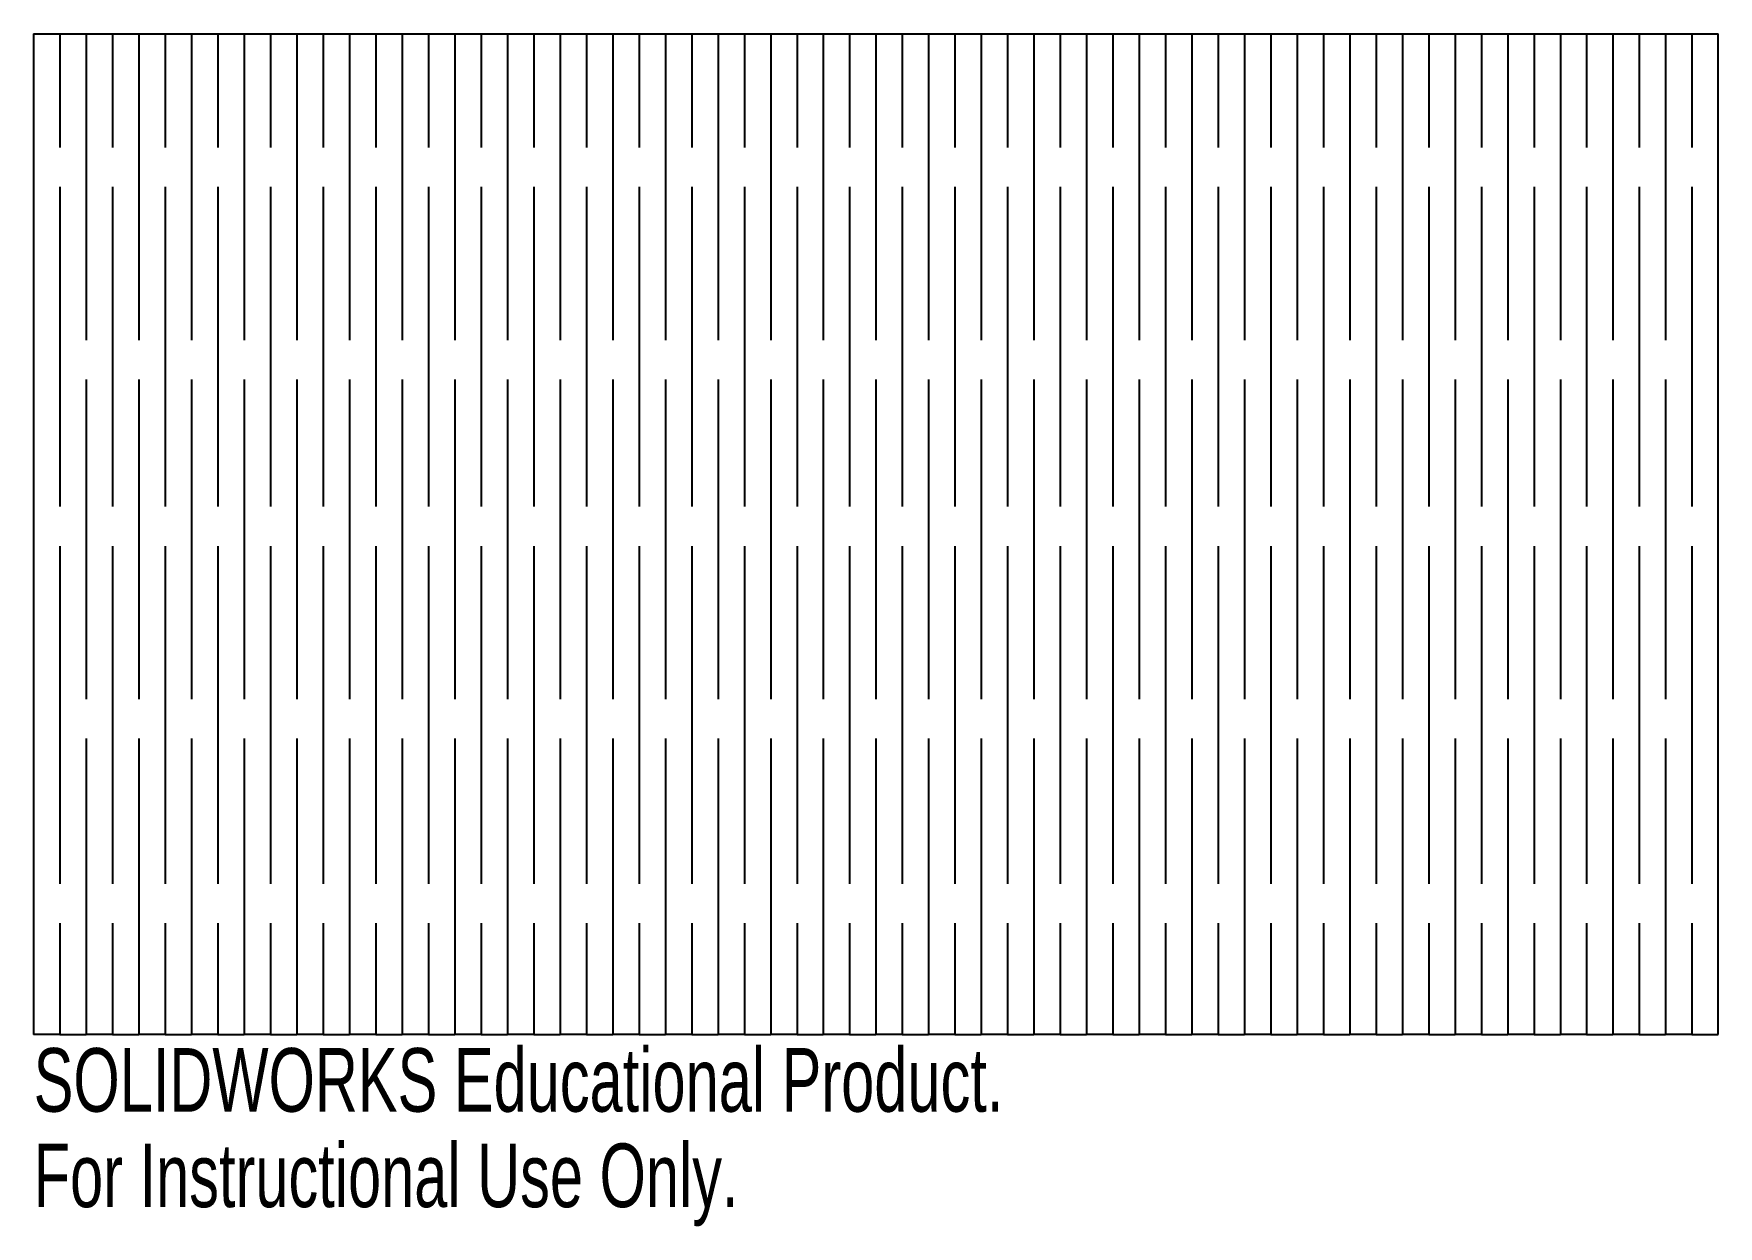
# Model space of a CAD drawing. Header units: millimetres. Extents: x 49 to 177, y -7 to 84.
import ezdxf

# ---------------------------------------------------------------- set-up
doc = ezdxf.new("R2010")
doc.units = ezdxf.units.MM
doc.styles.add('SLDTEXTSTYLE0', font='TXT', dxfattribs={"width": 0.7})

msp = doc.modelspace()

# ---------------------------------------------------------------- linework, layer by layer
at = {"color": 7, "linetype": 'Continuous'}
for p, q in [((48.55, 83.69), (48.55, 7.65)), ((48.55, 83.69), (50.55, 83.69)), ((50.55, 83.69), (50.55, 75.05)), ((50.55, 83.69), (52.55, 83.69)), ((52.55, 83.69), (52.55, 60.41)), ((52.55, 83.69), (54.55, 83.69)), ((54.55, 83.69), (54.55, 75.05)), ((54.55, 83.69), (56.55, 83.69)), ((56.55, 83.69), (56.55, 60.41)), ((56.55, 83.69), (58.55, 83.69)), ((58.55, 83.69), (58.55, 75.05)), ((58.55, 83.69), (60.55, 83.69)), ((60.55, 83.69), (60.55, 60.41)), ((60.55, 83.69), (62.55, 83.69)), ((62.55, 83.69), (62.55, 75.05)), ((62.55, 83.69), (64.55, 83.69)), ((64.55, 83.69), (64.55, 60.41)), ((64.55, 83.69), (66.55, 83.69)), ((66.55, 83.69), (66.55, 75.05)), ((66.55, 83.69), (68.55, 83.69)), ((68.55, 83.69), (68.55, 60.41)), ((68.55, 83.69), (70.55, 83.69)), ((70.55, 83.69), (70.55, 75.05)), ((70.55, 83.69), (72.55, 83.69)), ((72.55, 83.69), (72.55, 60.41)), ((72.55, 83.69), (74.55, 83.69)), ((74.55, 83.69), (74.55, 75.05)), ((74.55, 83.69), (76.55, 83.69)), ((76.55, 83.69), (76.55, 60.41)), ((76.55, 83.69), (78.55, 83.69)), ((78.55, 83.69), (78.55, 75.05)), ((78.55, 83.69), (80.55, 83.69)), ((80.55, 83.69), (80.55, 60.41)), ((80.55, 83.69), (82.55, 83.69)), ((82.55, 83.69), (82.55, 75.05)), ((82.55, 83.69), (84.55, 83.69)), ((84.55, 83.69), (84.55, 60.41)), ((84.55, 83.69), (86.55, 83.69)), ((86.55, 83.69), (86.55, 75.05)), ((86.55, 83.69), (88.55, 83.69)), ((88.55, 83.69), (88.55, 60.41)), ((88.55, 83.69), (90.55, 83.69)), ((90.55, 83.69), (90.55, 75.05)), ((90.55, 83.69), (92.55, 83.69)), ((92.55, 83.69), (92.55, 60.41)), ((92.55, 83.69), (94.55, 83.69)), ((94.55, 83.69), (94.55, 75.05)), ((94.55, 83.69), (96.55, 83.69)), ((96.55, 83.69), (96.55, 60.41)), ((96.55, 83.69), (98.55, 83.69)), ((98.55, 83.69), (98.55, 75.05)), ((98.55, 83.69), (100.55, 83.69)), ((100.55, 83.69), (100.55, 60.41)), ((100.55, 83.69), (102.55, 83.69)), ((102.55, 83.69), (102.55, 75.05)), ((102.55, 83.69), (104.55, 83.69)), ((104.55, 83.69), (104.55, 60.41)), ((104.55, 83.69), (106.55, 83.69)), ((106.55, 83.69), (106.55, 75.05)), ((106.55, 83.69), (108.55, 83.69)), ((108.55, 83.69), (108.55, 60.41)), ((108.55, 83.69), (110.55, 83.69)), ((110.55, 83.69), (110.55, 75.05)), ((110.55, 83.69), (112.55, 83.69)), ((112.55, 83.69), (112.55, 60.41)), ((112.55, 83.69), (114.55, 83.69)), ((114.55, 83.69), (114.55, 75.05)), ((114.55, 83.69), (116.55, 83.69)), ((116.55, 83.69), (116.55, 60.41)), ((116.55, 83.69), (118.55, 83.69)), ((118.55, 83.69), (118.55, 75.05)), ((118.55, 83.69), (120.55, 83.69)), ((120.55, 83.69), (120.55, 60.41)), ((120.55, 83.69), (122.55, 83.69)), ((122.55, 83.69), (122.55, 75.05)), ((122.55, 83.69), (124.55, 83.69)), ((124.55, 83.69), (124.55, 60.41)), ((124.55, 83.69), (126.55, 83.69)), ((126.55, 83.69), (126.55, 75.05)), ((126.55, 83.69), (128.55, 83.69)), ((128.55, 83.69), (128.55, 60.41)), ((128.55, 83.69), (130.55, 83.69)), ((130.55, 83.69), (130.55, 75.05)), ((130.55, 83.69), (132.55, 83.69)), ((132.55, 83.69), (132.55, 60.41)), ((132.55, 83.69), (134.55, 83.69)), ((134.55, 83.69), (134.55, 75.05)), ((134.55, 83.69), (136.55, 83.69)), ((136.55, 83.69), (136.55, 60.41)), ((136.55, 83.69), (138.55, 83.69)), ((138.55, 83.69), (138.55, 75.05)), ((138.55, 83.69), (140.55, 83.69)), ((140.55, 83.69), (140.55, 60.41)), ((140.55, 83.69), (142.55, 83.69)), ((142.55, 83.69), (142.55, 75.05)), ((142.55, 83.69), (144.55, 83.69)), ((144.55, 83.69), (144.55, 60.41)), ((144.55, 83.69), (146.55, 83.69)), ((146.55, 83.69), (146.55, 75.05)), ((146.55, 83.69), (148.55, 83.69)), ((148.55, 83.69), (148.55, 60.41)), ((148.55, 83.69), (150.55, 83.69)), ((150.55, 83.69), (150.55, 75.05)), ((150.55, 83.69), (152.55, 83.69)), ((152.55, 83.69), (152.55, 60.41)), ((152.55, 83.69), (154.55, 83.69)), ((154.55, 83.69), (154.55, 75.05)), ((154.55, 83.69), (156.55, 83.69)), ((156.55, 83.69), (156.55, 60.41)), ((156.55, 83.69), (158.55, 83.69)), ((158.55, 83.69), (158.55, 75.05)), ((158.55, 83.69), (160.55, 83.69)), ((160.55, 83.69), (160.55, 60.41)), ((160.55, 83.69), (162.55, 83.69)), ((162.55, 83.69), (162.55, 75.05)), ((162.55, 83.69), (164.55, 83.69)), ((164.55, 83.69), (164.55, 60.41)), ((164.55, 83.69), (166.55, 83.69)), ((166.55, 83.69), (166.55, 75.05)), ((166.55, 83.69), (168.55, 83.69)), ((168.55, 83.69), (168.55, 60.41)), ((168.55, 83.69), (170.55, 83.69)), ((170.55, 83.69), (170.55, 75.05)), ((170.55, 83.69), (172.55, 83.69)), ((172.55, 83.69), (172.55, 60.41)), ((172.55, 83.69), (174.55, 83.69)), ((174.55, 83.69), (174.55, 75.05)), ((174.55, 83.69), (176.55, 83.69)), ((176.55, 7.65), (176.55, 83.69)), ((50.55, 72.05), (50.55, 47.77)), ((54.55, 72.05), (54.55, 47.77)), ((58.55, 72.05), (58.55, 47.77)), ((62.55, 72.05), (62.55, 47.77)), ((66.55, 72.05), (66.55, 47.77)), ((70.55, 72.05), (70.55, 47.77)), ((74.55, 72.05), (74.55, 47.77)), ((78.55, 72.05), (78.55, 47.77)), ((82.55, 72.05), (82.55, 47.77)), ((86.55, 72.05), (86.55, 47.77)), ((90.55, 72.05), (90.55, 47.77)), ((94.55, 72.05), (94.55, 47.77)), ((98.55, 72.05), (98.55, 47.77)), ((102.55, 72.05), (102.55, 47.77)), ((106.55, 72.05), (106.55, 47.77)), ((110.55, 72.05), (110.55, 47.77)), ((114.55, 72.05), (114.55, 47.77)), ((118.55, 72.05), (118.55, 47.77)), ((122.55, 72.05), (122.55, 47.77)), ((126.55, 72.05), (126.55, 47.77)), ((130.55, 72.05), (130.55, 47.77)), ((134.55, 72.05), (134.55, 47.77)), ((138.55, 72.05), (138.55, 47.77)), ((142.55, 72.05), (142.55, 47.77)), ((146.55, 72.05), (146.55, 47.77)), ((150.55, 72.05), (150.55, 47.77)), ((154.55, 72.05), (154.55, 47.77)), ((158.55, 72.05), (158.55, 47.77)), ((162.55, 72.05), (162.55, 47.77)), ((166.55, 72.05), (166.55, 47.77)), ((170.55, 72.05), (170.55, 47.77)), ((174.55, 72.05), (174.55, 47.77)), ((52.55, 57.41), (52.55, 33.14)), ((56.55, 57.41), (56.55, 33.14)), ((60.55, 57.41), (60.55, 33.14)), ((64.55, 57.41), (64.55, 33.14)), ((68.55, 57.41), (68.55, 33.14)), ((72.55, 57.41), (72.55, 33.14)), ((76.55, 57.41), (76.55, 33.14)), ((80.55, 57.41), (80.55, 33.14)), ((84.55, 57.41), (84.55, 33.14)), ((88.55, 57.41), (88.55, 33.14)), ((92.55, 57.41), (92.55, 33.14)), ((96.55, 57.41), (96.55, 33.14)), ((100.55, 57.41), (100.55, 33.14)), ((104.55, 57.41), (104.55, 33.14)), ((108.55, 57.41), (108.55, 33.14)), ((112.55, 57.41), (112.55, 33.14)), ((116.55, 57.41), (116.55, 33.14)), ((120.55, 57.41), (120.55, 33.14)), ((124.55, 57.41), (124.55, 33.14)), ((128.55, 57.41), (128.55, 33.14)), ((132.55, 57.41), (132.55, 33.14)), ((136.55, 57.41), (136.55, 33.14)), ((140.55, 57.41), (140.55, 33.14)), ((144.55, 57.41), (144.55, 33.14)), ((148.55, 57.41), (148.55, 33.14)), ((152.55, 57.41), (152.55, 33.14)), ((156.55, 57.41), (156.55, 33.14)), ((160.55, 57.41), (160.55, 33.14)), ((164.55, 57.41), (164.55, 33.14)), ((168.55, 57.41), (168.55, 33.14)), ((172.55, 57.41), (172.55, 33.14)), ((50.55, 44.77), (50.55, 19.11)), ((54.55, 44.77), (54.55, 19.11)), ((58.55, 44.77), (58.55, 19.11)), ((62.55, 44.77), (62.55, 19.11)), ((66.55, 44.77), (66.55, 19.11)), ((70.55, 44.77), (70.55, 19.11)), ((74.55, 44.77), (74.55, 19.11)), ((78.55, 44.77), (78.55, 19.11)), ((82.55, 44.77), (82.55, 19.11)), ((86.55, 44.77), (86.55, 19.11)), ((90.55, 44.77), (90.55, 19.11)), ((94.55, 44.77), (94.55, 19.11)), ((98.55, 44.77), (98.55, 19.11)), ((102.55, 44.77), (102.55, 19.11)), ((106.55, 44.77), (106.55, 19.11)), ((110.55, 44.77), (110.55, 19.11)), ((114.55, 44.77), (114.55, 19.11)), ((118.55, 44.77), (118.55, 19.11)), ((122.55, 44.77), (122.55, 19.11)), ((126.55, 44.77), (126.55, 19.11)), ((130.55, 44.77), (130.55, 19.11)), ((134.55, 44.77), (134.55, 19.11)), ((138.55, 44.77), (138.55, 19.11)), ((142.55, 44.77), (142.55, 19.11)), ((146.55, 44.77), (146.55, 19.11)), ((150.55, 44.77), (150.55, 19.11)), ((154.55, 44.77), (154.55, 19.11)), ((158.55, 44.77), (158.55, 19.11)), ((162.55, 44.77), (162.55, 19.11)), ((166.55, 44.77), (166.55, 19.11)), ((170.55, 44.77), (170.55, 19.11)), ((174.55, 44.77), (174.55, 19.11)), ((52.55, 30.14), (52.55, 7.65)), ((56.55, 30.14), (56.55, 7.65)), ((60.55, 30.14), (60.55, 7.65)), ((64.55, 30.14), (64.55, 7.65)), ((68.55, 30.14), (68.55, 7.65)), ((72.55, 30.14), (72.55, 7.65)), ((76.55, 30.14), (76.55, 7.65)), ((80.55, 30.14), (80.55, 7.65)), ((84.55, 30.14), (84.55, 7.65)), ((88.55, 30.14), (88.55, 7.65)), ((92.55, 30.14), (92.55, 7.65)), ((96.55, 30.14), (96.55, 7.65)), ((100.55, 30.14), (100.55, 7.65)), ((104.55, 30.14), (104.55, 7.65)), ((108.55, 30.14), (108.55, 7.65)), ((112.55, 30.14), (112.55, 7.65)), ((116.55, 30.14), (116.55, 7.65)), ((120.55, 30.14), (120.55, 7.65)), ((124.55, 30.14), (124.55, 7.65)), ((128.55, 30.14), (128.55, 7.65)), ((132.55, 30.14), (132.55, 7.65)), ((136.55, 30.14), (136.55, 7.65)), ((140.55, 30.14), (140.55, 7.65)), ((144.55, 30.14), (144.55, 7.65)), ((148.55, 30.14), (148.55, 7.65)), ((152.55, 30.14), (152.55, 7.65)), ((156.55, 30.14), (156.55, 7.65)), ((160.55, 30.14), (160.55, 7.65)), ((164.55, 30.14), (164.55, 7.65)), ((168.55, 30.14), (168.55, 7.65)), ((172.55, 30.14), (172.55, 7.65)), ((50.55, 16.11), (50.55, 7.65)), ((54.55, 16.11), (54.55, 7.65)), ((58.55, 16.11), (58.55, 7.65)), ((62.55, 16.11), (62.55, 7.65)), ((66.55, 16.11), (66.55, 7.65)), ((70.55, 16.11), (70.55, 7.65)), ((74.55, 16.11), (74.55, 7.65)), ((78.55, 16.11), (78.55, 7.65)), ((82.55, 16.11), (82.55, 7.65)), ((86.55, 16.11), (86.55, 7.65)), ((90.55, 16.11), (90.55, 7.65)), ((94.55, 16.11), (94.55, 7.65)), ((98.55, 16.11), (98.55, 7.65)), ((102.55, 16.11), (102.55, 7.65)), ((106.55, 16.11), (106.55, 7.65)), ((110.55, 16.11), (110.55, 7.65)), ((114.55, 16.11), (114.55, 7.65)), ((118.55, 16.11), (118.55, 7.65)), ((122.55, 16.11), (122.55, 7.65)), ((126.55, 16.11), (126.55, 7.65)), ((130.55, 16.11), (130.55, 7.65)), ((134.55, 16.11), (134.55, 7.65)), ((138.55, 16.11), (138.55, 7.65)), ((142.55, 16.11), (142.55, 7.65)), ((146.55, 16.11), (146.55, 7.65)), ((150.55, 16.11), (150.55, 7.65)), ((154.55, 16.11), (154.55, 7.65)), ((158.55, 16.11), (158.55, 7.65)), ((162.55, 16.11), (162.55, 7.65)), ((166.55, 16.11), (166.55, 7.65)), ((170.55, 16.11), (170.55, 7.65)), ((174.55, 16.11), (174.55, 7.65)), ((50.55, 7.65), (48.55, 7.65)), ((50.55, 7.65), (52.55, 7.65)), ((54.55, 7.65), (52.55, 7.65)), ((54.55, 7.65), (56.55, 7.65)), ((58.55, 7.65), (56.55, 7.65)), ((58.55, 7.65), (60.55, 7.65)), ((62.55, 7.65), (60.55, 7.65)), ((62.55, 7.65), (64.55, 7.65)), ((66.55, 7.65), (64.55, 7.65)), ((66.55, 7.65), (68.55, 7.65)), ((70.55, 7.65), (68.55, 7.65)), ((70.55, 7.65), (72.55, 7.65)), ((74.55, 7.65), (72.55, 7.65)), ((74.55, 7.65), (76.55, 7.65)), ((78.55, 7.65), (76.55, 7.65)), ((78.55, 7.65), (80.55, 7.65)), ((82.55, 7.65), (80.55, 7.65)), ((82.55, 7.65), (84.55, 7.65)), ((86.55, 7.65), (84.55, 7.65)), ((86.55, 7.65), (88.55, 7.65)), ((90.55, 7.65), (88.55, 7.65)), ((90.55, 7.65), (92.55, 7.65)), ((94.55, 7.65), (92.55, 7.65)), ((94.55, 7.65), (96.55, 7.65)), ((98.55, 7.65), (96.55, 7.65)), ((98.55, 7.65), (100.55, 7.65)), ((102.55, 7.65), (100.55, 7.65)), ((102.55, 7.65), (104.55, 7.65)), ((106.55, 7.65), (104.55, 7.65)), ((106.55, 7.65), (108.55, 7.65)), ((110.55, 7.65), (108.55, 7.65)), ((110.55, 7.65), (112.55, 7.65)), ((114.55, 7.65), (112.55, 7.65)), ((114.55, 7.65), (116.55, 7.65)), ((118.55, 7.65), (116.55, 7.65)), ((118.55, 7.65), (120.55, 7.65)), ((122.55, 7.65), (120.55, 7.65)), ((122.55, 7.65), (124.55, 7.65)), ((126.55, 7.65), (124.55, 7.65)), ((126.55, 7.65), (128.55, 7.65)), ((130.55, 7.65), (128.55, 7.65)), ((130.55, 7.65), (132.55, 7.65)), ((134.55, 7.65), (132.55, 7.65)), ((134.55, 7.65), (136.55, 7.65)), ((138.55, 7.65), (136.55, 7.65)), ((138.55, 7.65), (140.55, 7.65)), ((142.55, 7.65), (140.55, 7.65)), ((142.55, 7.65), (144.55, 7.65)), ((146.55, 7.65), (144.55, 7.65)), ((146.55, 7.65), (148.55, 7.65)), ((150.55, 7.65), (148.55, 7.65)), ((150.55, 7.65), (152.55, 7.65)), ((154.55, 7.65), (152.55, 7.65)), ((154.55, 7.65), (156.55, 7.65)), ((158.55, 7.65), (156.55, 7.65)), ((158.55, 7.65), (160.55, 7.65)), ((162.55, 7.65), (160.55, 7.65)), ((162.55, 7.65), (164.55, 7.65)), ((166.55, 7.65), (164.55, 7.65)), ((166.55, 7.65), (168.55, 7.65)), ((170.55, 7.65), (168.55, 7.65)), ((170.55, 7.65), (172.55, 7.65)), ((174.55, 7.65), (172.55, 7.65)), ((174.55, 7.65), (176.55, 7.65))]:
    msp.add_line(p, q, dxfattribs=at)

# ---------------------------------------------------------------- texts
at = {"color": 7, "linetype": 'Continuous', "char_height": 4.8336, "attachment_point": 1, "style": 'SLDTEXTSTYLE0'}
for s, insert in [('SOLIDWORKS Educational Product.', (48.55, 6.63)), ('For Instructional Use Only.', (48.55, -0.62))]:
    msp.add_mtext(s, dxfattribs=dict(at, insert=insert))

doc.saveas('drawing.dxf')
